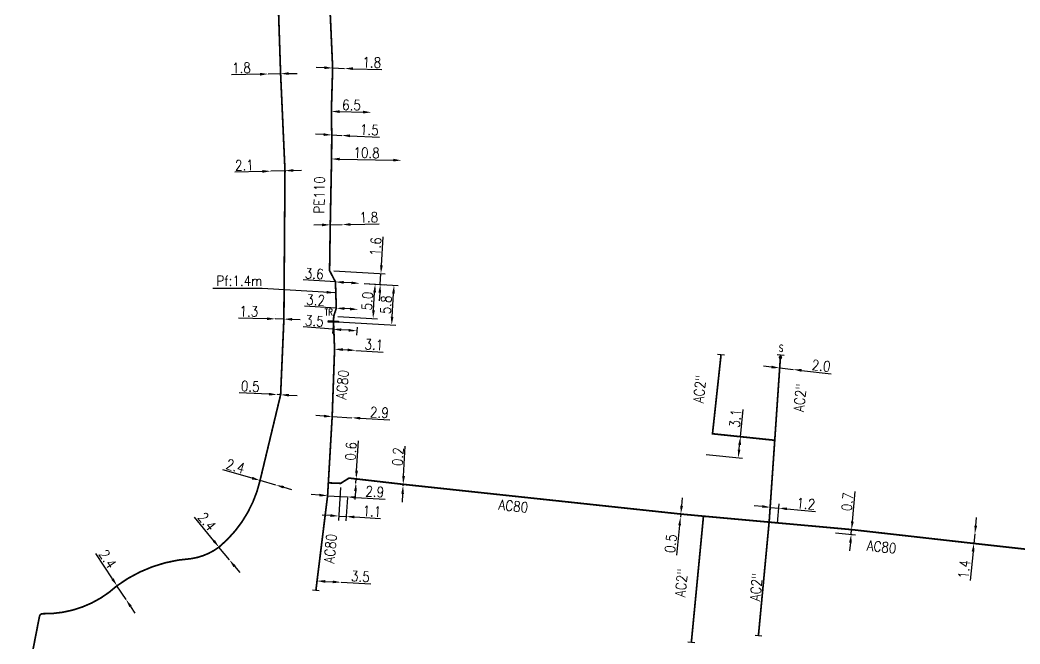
# Model space of a CAD drawing. Header units: millimetres. Extents: x 113011 to 114001, y 124000 to 125001.
# Drawn here: x 113346.8 to 113492.8, y 124069.1 to 124160.2 of the extents above; entities that cross this region are included whole.
import ezdxf
from ezdxf.enums import TextEntityAlignment as Align

# ---------------------------------------------------------------- set-up
doc = ezdxf.new("R2010")
doc.units = ezdxf.units.MM
doc.header["$PDMODE"] = 34
doc.linetypes.add('L_25_AP', pattern=[2000, 1000, 1000])
doc.linetypes.add('L_25_PE', pattern=[2000, 1000, 1000])
doc.layers.get('0').update_dxf_attribs({"linetype": 'CONTINUOUS'})
doc.layers.get('Defpoints').update_dxf_attribs({"linetype": 'CONTINUOUS'})
for name, color, linetype in [('L_150', 1, 'CONTINUOUS'), ('L_300', 7, 'CONTINUOUS'), ('L_340', 7, 'CONTINUOUS')]:
    doc.layers.add(name, color=color, linetype=linetype)
doc.styles.add('G_ROMANS', font='ROMANS.SHX', dxfattribs={"width": 0.75})
doc.styles.get("Standard").update_dxf_attribs({"font": 'romans.shx', "width": 0.85})
doc.dimstyles.get("Standard").update_dxf_attribs({"dimtxt": 1.5, "dimasz": 1.2, "dimexe": 0.625, "dimexo": 0.625, "dimgap": 0.25, "dimtad": 1, "dimdec": 1, "dimzin": 0, "dimdsep": 46, "dimtxsty": 'Standard', "dimcen": -0.5, "dimadec": 0, "dimazin": 0, "dimtfac": 1, "dimtdec": 1, "dimtmove": 0, "dimatfit": 3, "dimfxl": 0, "dimtolj": 1, "dimtzin": 0, "dimarcsym": 0})

# ---------------------------------------------------------------- blocks, each defined once
blk = doc.blocks.new('L_340_07')
at = {"color": 0, "linetype": 'Continuous', "const_width": 0.25, "flags": 128}
blk.add_lwpolyline([(0, 0), (0.35, 0)], dxfattribs=at)
at = {"color": 0, "linetype": 'Continuous', "flags": 128}
blk.add_lwpolyline([(0.35, -0.5), (0.35, 0.5)], dxfattribs=at)
at = {"color": 0, "linetype": 'Continuous', "width": 0.75, "flags": 3}
for tag, p in [('DEF_LEG', (0.72, -3.47)), ('DEF_COUP', (0.72, -5.97)), ('DEF_TYPE', (0.72, -8.47))]:
    blk.add_attdef(tag, text='', height=1.2, dxfattribs=at).set_placement(p, align=Align.MIDDLE)
blk = doc.blocks.new('*D3')
at = {"layer": 'Defpoints', "color": 0, "linetype": 'Continuous', "transparency": 16777216}
for p in [(113392.75, 124112.14), (113395.85, 124111.96), (113395.85, 124111.96)]:
    blk.add_point(p, dxfattribs=at)
at = {"layer": 'L_150', "color": 0, "linetype": 'Continuous', "lineweight": -2, "transparency": 16777216}
for p, q in [((113393.95, 124112.07), (113394.65, 124112.03)), ((113395.85, 124111.96), (113399.85, 124111.72))]:
    blk.add_line(p, q, dxfattribs=at)
at = {"layer": 'L_150', "color": 0, "linetype": 'Continuous', "transparency": 16777216}
for points in [[(113393.96, 124112.27), (113393.94, 124111.87), (113392.75, 124112.14)], [(113394.66, 124112.23), (113394.64, 124111.83), (113395.85, 124111.96)]]:
    blk.add_solid(points, dxfattribs=at)
at = {"layer": 'L_150', "color": 0, "linetype": 'Continuous', "transparency": 16777216, "insert": (113398.5, 124112.8), "char_height": 1.5, "attachment_point": 5, "rotation": 356.6758}
blk.add_mtext('\\A1;3.1', dxfattribs=at)
blk = doc.blocks.new('*D4')
at = {"layer": 'Defpoints', "color": 0, "linetype": 'Continuous', "transparency": 16777216}
for p in [(113392.4, 124102.3), (113395.29, 124102.13), (113395.29, 124102.13)]:
    blk.add_point(p, dxfattribs=at)
at = {"layer": 'L_150', "color": 0, "linetype": 'Continuous', "lineweight": -2, "transparency": 16777216}
for p, q in [((113391.2, 124102.37), (113390, 124102.44)), ((113392.4, 124102.3), (113395.29, 124102.13)), ((113396.49, 124102.06), (113400.8, 124101.82))]:
    blk.add_line(p, q, dxfattribs=at)
at = {"layer": 'L_150', "color": 0, "linetype": 'Continuous', "transparency": 16777216}
for points in [[(113391.21, 124102.57), (113391.19, 124102.17), (113392.4, 124102.3)], [(113396.5, 124102.26), (113396.48, 124101.86), (113395.29, 124102.13)]]:
    blk.add_solid(points, dxfattribs=at)
at = {"layer": 'L_150', "color": 0, "linetype": 'Continuous', "transparency": 16777216, "insert": (113399.3, 124102.9), "char_height": 1.5, "attachment_point": 5, "rotation": 356.6936}
blk.add_mtext('\\A1;2.9', dxfattribs=at)
blk = doc.blocks.new('*D5')
at = {"layer": 'Defpoints', "color": 0, "linetype": 'Continuous', "transparency": 16777216}
for p in [(113390.19, 124078.3), (113393.69, 124078.11), (113393.69, 124078.11)]:
    blk.add_point(p, dxfattribs=at)
at = {"layer": 'L_150', "color": 0, "linetype": 'Continuous', "lineweight": -2, "transparency": 16777216}
for p, q in [((113391.39, 124078.23), (113392.49, 124078.17)), ((113393.69, 124078.11), (113398.05, 124077.87))]:
    blk.add_line(p, q, dxfattribs=at)
at = {"layer": 'L_150', "color": 0, "linetype": 'Continuous', "transparency": 16777216}
for points in [[(113391.4, 124078.43), (113391.38, 124078.03), (113390.19, 124078.3)], [(113392.5, 124078.37), (113392.48, 124077.97), (113393.69, 124078.11)]]:
    blk.add_solid(points, dxfattribs=at)
at = {"layer": 'L_150', "color": 0, "linetype": 'Continuous', "transparency": 16777216, "insert": (113396.52, 124078.96), "char_height": 1.5, "attachment_point": 5, "rotation": 356.9306}
blk.add_mtext('\\A1;3.5', dxfattribs=at)
blk = doc.blocks.new('*D6')
at = {"layer": 'Defpoints', "color": 0, "linetype": 'Continuous', "transparency": 16777216}
for p in [(113391.73, 124090.75), (113394.62, 124090.58), (113394.62, 124090.58)]:
    blk.add_point(p, dxfattribs=at)
at = {"layer": 'L_150', "color": 0, "linetype": 'Continuous', "lineweight": -2, "transparency": 16777216}
for p, q in [((113390.53, 124090.83), (113389.33, 124090.9)), ((113391.73, 124090.75), (113394.62, 124090.58)), ((113395.82, 124090.5), (113400.12, 124090.24))]:
    blk.add_line(p, q, dxfattribs=at)
at = {"layer": 'L_150', "color": 0, "linetype": 'Continuous', "transparency": 16777216}
for points in [[(113390.54, 124091.03), (113390.52, 124090.63), (113391.73, 124090.75)], [(113395.83, 124090.7), (113395.81, 124090.3), (113394.62, 124090.58)]]:
    blk.add_solid(points, dxfattribs=at)
at = {"layer": 'L_150', "color": 0, "linetype": 'Continuous', "transparency": 16777216, "insert": (113398.63, 124091.33), "char_height": 1.5, "attachment_point": 5, "rotation": 356.4855}
blk.add_mtext('\\A1;2.9', dxfattribs=at)
blk = doc.blocks.new('*D7')
at = {"layer": 'Defpoints', "color": 0, "linetype": 'Continuous', "transparency": 16777216}
for p in [(113402.75, 124092.21), (113402.75, 124092.21), (113402.76, 124092.41)]:
    blk.add_point(p, dxfattribs=at)
at = {"layer": 'L_150', "color": 0, "linetype": 'Continuous', "lineweight": -2, "transparency": 16777216}
for p, q in [((113402.83, 124093.61), (113403.08, 124097.98)), ((113402.75, 124092.21), (113402.76, 124092.41)), ((113402.68, 124091.01), (113402.61, 124089.82))]:
    blk.add_line(p, q, dxfattribs=at)
at = {"layer": 'L_150', "color": 0, "linetype": 'Continuous', "transparency": 16777216}
for points in [[(113402.63, 124093.62), (113403.03, 124093.6), (113402.76, 124092.41)], [(113402.48, 124091.03), (113402.88, 124091), (113402.75, 124092.21)]]:
    blk.add_solid(points, dxfattribs=at)
at = {"layer": 'L_150', "color": 0, "linetype": 'Continuous', "transparency": 16777216, "insert": (113401.99, 124096.45), "char_height": 1.5, "attachment_point": 5, "rotation": 86.7439}
blk.add_mtext('\\A1;0.2', dxfattribs=at)
blk = doc.blocks.new('*D8')
at = {"layer": 'Defpoints', "color": 0, "linetype": 'Continuous', "transparency": 16777216}
for p in [(113395.9, 124093.2), (113395.87, 124092.6), (113395.87, 124092.6)]:
    blk.add_point(p, dxfattribs=at)
at = {"layer": 'L_150', "color": 0, "linetype": 'Continuous', "lineweight": -2, "transparency": 16777216}
for p, q in [((113395.97, 124094.4), (113396.22, 124098.77)), ((113395.87, 124092.6), (113395.9, 124093.2)), ((113395.8, 124091.41), (113395.73, 124090.21))]:
    blk.add_line(p, q, dxfattribs=at)
at = {"layer": 'L_150', "color": 0, "linetype": 'Continuous', "transparency": 16777216}
for points in [[(113395.77, 124094.41), (113396.17, 124094.39), (113395.9, 124093.2)], [(113395.6, 124091.42), (113396, 124091.4), (113395.87, 124092.6)]]:
    blk.add_solid(points, dxfattribs=at)
at = {"layer": 'L_150', "color": 0, "linetype": 'Continuous', "transparency": 16777216, "insert": (113395.13, 124097.24), "char_height": 1.5, "attachment_point": 5, "rotation": 86.7444}
blk.add_mtext('\\A1;0.6', dxfattribs=at)
blk = doc.blocks.new('*D9')
at = {"layer": 'Defpoints', "color": 0, "linetype": 'Continuous', "transparency": 16777216}
for p in [(113443.25, 124087.62), (113443.25, 124087.62), (113443.3, 124088.07)]:
    blk.add_point(p, dxfattribs=at)
at = {"layer": 'L_150', "color": 0, "linetype": 'Continuous', "lineweight": -2, "transparency": 16777216}
for p, q in [((113443.43, 124089.26), (113443.55, 124090.45)), ((113443.3, 124088.07), (113443.25, 124087.62)), ((113443.12, 124086.43), (113442.66, 124082.08))]:
    blk.add_line(p, q, dxfattribs=at)
at = {"layer": 'L_150', "color": 0, "linetype": 'Continuous', "transparency": 16777216}
for points in [[(113443.23, 124089.28), (113443.62, 124089.24), (113443.3, 124088.07)], [(113442.93, 124086.45), (113443.32, 124086.4), (113443.25, 124087.62)]]:
    blk.add_solid(points, dxfattribs=at)
at = {"layer": 'L_150', "color": 0, "linetype": 'Continuous', "transparency": 16777216, "insert": (113441.83, 124083.76), "char_height": 1.5, "attachment_point": 5, "rotation": 83.9155}
blk.add_mtext('\\A1;0.5', dxfattribs=at)
blk = doc.blocks.new('*D10')
at = {"layer": 'Defpoints', "color": 0, "linetype": 'Continuous', "transparency": 16777216}
for p in [(113486.24, 124085.18), (113486.24, 124085.18), (113486.1, 124083.78)]:
    blk.add_point(p, dxfattribs=at)
at = {"layer": 'L_150', "color": 0, "linetype": 'Continuous', "lineweight": -2, "transparency": 16777216}
for p, q in [((113486.37, 124086.37), (113486.49, 124087.56)), ((113486.24, 124085.18), (113486.1, 124083.78)), ((113485.97, 124082.59), (113485.53, 124078.36))]:
    blk.add_line(p, q, dxfattribs=at)
at = {"layer": 'L_150', "color": 0, "linetype": 'Continuous', "transparency": 16777216}
for points in [[(113486.17, 124086.39), (113486.57, 124086.35), (113486.24, 124085.18)], [(113485.77, 124082.61), (113486.17, 124082.57), (113486.1, 124083.78)]]:
    blk.add_solid(points, dxfattribs=at)
at = {"layer": 'L_150', "color": 0, "linetype": 'Continuous', "transparency": 16777216, "insert": (113484.69, 124079.98), "char_height": 1.5, "attachment_point": 5, "rotation": 84.0265}
blk.add_mtext('\\A1;1.4', dxfattribs=at)
blk = doc.blocks.new('*D11')
at = {"layer": 'Defpoints', "color": 0, "linetype": 'Continuous', "transparency": 16777216}
for p in [(113457.6, 124088.94), (113456.2, 124086.89), (113457.34, 124086.12)]:
    blk.add_point(p, dxfattribs=at)
at = {"layer": 'L_150', "color": 0, "linetype": 'Continuous', "lineweight": -2, "transparency": 16777216}
for p, q in [((113455.21, 124089.17), (113454.02, 124089.28)), ((113456.26, 124087.51), (113456.46, 124089.68)), ((113456.41, 124089.05), (113457.6, 124088.94)), ((113457.4, 124086.75), (113457.66, 124089.56)), ((113458.8, 124088.83), (113462.97, 124088.43))]:
    blk.add_line(p, q, dxfattribs=at)
at = {"layer": 'L_150', "color": 0, "linetype": 'Continuous', "transparency": 16777216}
for points in [[(113455.23, 124089.37), (113455.19, 124088.97), (113456.41, 124089.05)], [(113458.82, 124089.03), (113458.78, 124088.63), (113457.6, 124088.94)]]:
    blk.add_solid(points, dxfattribs=at)
at = {"layer": 'L_150', "color": 0, "linetype": 'Continuous', "transparency": 16777216, "insert": (113461.58, 124089.57), "char_height": 1.5, "attachment_point": 5, "rotation": 354.6047}
blk.add_mtext('\\A1;1.2', dxfattribs=at)
blk = doc.blocks.new('*D26')
at = {"layer": 'Defpoints', "color": 0, "linetype": 'Continuous', "transparency": 16777216}
for p in [(113457.74, 124109.4), (113459.73, 124109.18), (113459.73, 124109.18)]:
    blk.add_point(p, dxfattribs=at)
at = {"layer": 'L_150', "color": 0, "linetype": 'Continuous', "lineweight": -2, "transparency": 16777216}
for p, q in [((113456.55, 124109.53), (113455.36, 124109.67)), ((113457.74, 124109.4), (113459.73, 124109.18)), ((113460.92, 124109.04), (113465.27, 124108.56))]:
    blk.add_line(p, q, dxfattribs=at)
at = {"layer": 'L_150', "color": 0, "linetype": 'Continuous', "transparency": 16777216}
for points in [[(113456.57, 124109.73), (113456.53, 124109.33), (113457.74, 124109.4)], [(113460.94, 124109.24), (113460.9, 124108.84), (113459.73, 124109.18)]]:
    blk.add_solid(points, dxfattribs=at)
at = {"layer": 'L_150', "color": 0, "linetype": 'Continuous', "transparency": 16777216, "insert": (113463.8, 124109.73), "char_height": 1.5, "attachment_point": 5, "rotation": 353.6127}
blk.add_mtext('\\A1;2.0', dxfattribs=at)
blk = doc.blocks.new('*D27')
at = {"layer": 'Defpoints', "color": 0, "linetype": 'Continuous', "transparency": 16777216}
for p in [(113457.02, 124098.84), (113446.39, 124096.83), (113451.69, 124096.28)]:
    blk.add_point(p, dxfattribs=at)
at = {"layer": 'L_150', "color": 0, "linetype": 'Continuous', "lineweight": -2, "transparency": 16777216}
for p, q in [((113452.01, 124099.36), (113452.42, 124103.35)), ((113456.4, 124098.91), (113451.39, 124099.43)), ((113451.81, 124097.47), (113451.89, 124098.17)), ((113447.01, 124096.77), (113452.31, 124096.22))]:
    blk.add_line(p, q, dxfattribs=at)
at = {"layer": 'L_150', "color": 0, "linetype": 'Continuous', "transparency": 16777216}
for points in [[(113451.69, 124098.19), (113452.09, 124098.15), (113452.01, 124099.36)], [(113451.62, 124097.49), (113452.01, 124097.45), (113451.69, 124096.28)]]:
    blk.add_solid(points, dxfattribs=at)
at = {"layer": 'L_150', "color": 0, "linetype": 'Continuous', "transparency": 16777216, "insert": (113451.28, 124102.06), "char_height": 1.5, "attachment_point": 5, "rotation": 84.0842}
blk.add_mtext('\\A1;3.1', dxfattribs=at)
blk = doc.blocks.new('*D28')
at = {"layer": 'Defpoints', "color": 0, "linetype": 'Continuous', "transparency": 16777216}
for p in [(113393.64, 124092.55), (113394.66, 124091.13), (113394.45, 124087.71)]:
    blk.add_point(p, dxfattribs=at)
at = {"layer": 'L_150', "color": 0, "linetype": 'Continuous', "lineweight": -2, "transparency": 16777216}
for p, q in [((113393.6, 124091.93), (113393.31, 124087.15)), ((113394.62, 124090.51), (113394.41, 124087.09)), ((113392.15, 124087.85), (113390.95, 124087.92)), ((113393.34, 124087.78), (113394.45, 124087.71)), ((113395.64, 124087.64), (113399.46, 124087.4))]:
    blk.add_line(p, q, dxfattribs=at)
at = {"layer": 'L_150', "color": 0, "linetype": 'Continuous', "transparency": 16777216}
for points in [[(113392.16, 124088.05), (113392.13, 124087.65), (113393.34, 124087.78)], [(113395.66, 124087.84), (113395.63, 124087.44), (113394.45, 124087.71)]]:
    blk.add_solid(points, dxfattribs=at)
at = {"layer": 'L_150', "color": 0, "linetype": 'Continuous', "transparency": 16777216, "insert": (113398.21, 124088.48), "char_height": 1.5, "attachment_point": 5, "rotation": 356.4855}
blk.add_mtext('\\A1;1.1', dxfattribs=at)
blk = doc.blocks.new('*D29')
at = {"layer": 'Defpoints', "color": 0, "linetype": 'Continuous', "transparency": 16777216}
for p in [(113468.24, 124085.8), (113465.28, 124085.37), (113468.18, 124085.1)]:
    blk.add_point(p, dxfattribs=at)
at = {"layer": 'L_150', "color": 0, "linetype": 'Continuous', "lineweight": -2, "transparency": 16777216}
for p, q in [((113468.36, 124086.99), (113468.77, 124091.34)), ((113468.18, 124085.1), (113468.24, 124085.8)), ((113465.9, 124085.32), (113468.8, 124085.04)), ((113468.06, 124083.91), (113467.95, 124082.71))]:
    blk.add_line(p, q, dxfattribs=at)
at = {"layer": 'L_150', "color": 0, "linetype": 'Continuous', "transparency": 16777216}
for points in [[(113468.16, 124087.01), (113468.56, 124086.97), (113468.24, 124085.8)], [(113467.87, 124083.92), (113468.26, 124083.89), (113468.18, 124085.1)]]:
    blk.add_solid(points, dxfattribs=at)
at = {"layer": 'L_150', "color": 0, "linetype": 'Continuous', "transparency": 16777216, "insert": (113467.62, 124089.86), "char_height": 1.5, "attachment_point": 5, "rotation": 84.6047}
blk.add_mtext('\\A1;0.7', dxfattribs=at)
blk = doc.blocks.new('L_300_11')
at = {"color": 0, "linetype": 'Continuous', "const_width": 0.248, "flags": 128}
blk.add_lwpolyline([(-0.13, 0, 1), (0.13, 0, 1)], format="xyb", close=True, dxfattribs=at)
at = {"color": 0, "linetype": 'Continuous', "style": 'G_ROMANS', "width": 0.75}
blk.add_text('S', height=1, dxfattribs=at).set_placement((0, 1.35), align=Align.MIDDLE)
at = {"color": 0, "linetype": 'Continuous', "width": 0.75, "flags": 3}
for tag, p in [('DEF_LEG', (0, -5)), ('DEF_COUP', (0, -7.5)), ('DEF_TYPE', (0, -10))]:
    blk.add_attdef(tag, text='', height=1.2, dxfattribs=at).set_placement(p, align=Align.MIDDLE)
blk = doc.blocks.new('*D384')
at = {"layer": 'Defpoints', "color": 0, "linetype": 'Continuous', "transparency": 16777216}
for p in [(113392.28, 124146.85), (113398.11, 124146.72), (113398.11, 124146.72)]:
    blk.add_point(p, dxfattribs=at)
at = {"layer": 'L_150', "color": 0, "linetype": 'Continuous', "lineweight": -2, "transparency": 16777216}
blk.add_line((113393.48, 124146.82), (113396.91, 124146.75), dxfattribs=at)
at = {"layer": 'L_150', "color": 0, "linetype": 'Continuous', "transparency": 16777216}
for points in [[(113393.49, 124147.02), (113393.48, 124146.62), (113392.28, 124146.85)], [(113396.91, 124146.95), (113396.9, 124146.55), (113398.11, 124146.72)]]:
    blk.add_solid(points, dxfattribs=at)
at = {"layer": 'L_150', "color": 0, "linetype": 'Continuous', "transparency": 16777216, "insert": (113395.22, 124147.78), "char_height": 1.5, "attachment_point": 5, "rotation": 358.7743}
blk.add_mtext('\\A1;6.5', dxfattribs=at)
blk = doc.blocks.new('*D385')
at = {"layer": 'Defpoints', "color": 0, "linetype": 'Continuous', "transparency": 16777216}
for p in [(113392.34, 124143.41), (113393.79, 124143.35), (113393.79, 124143.35)]:
    blk.add_point(p, dxfattribs=at)
at = {"layer": 'L_150', "color": 0, "linetype": 'Continuous', "lineweight": -2, "transparency": 16777216}
for p, q in [((113391.14, 124143.47), (113389.95, 124143.52)), ((113392.34, 124143.41), (113393.79, 124143.35)), ((113394.99, 124143.29), (113399.29, 124143.1))]:
    blk.add_line(p, q, dxfattribs=at)
at = {"layer": 'L_150', "color": 0, "linetype": 'Continuous', "transparency": 16777216}
for points in [[(113391.15, 124143.67), (113391.14, 124143.27), (113392.34, 124143.41)], [(113395, 124143.49), (113394.98, 124143.09), (113393.79, 124143.35)]]:
    blk.add_solid(points, dxfattribs=at)
at = {"layer": 'L_150', "color": 0, "linetype": 'Continuous', "transparency": 16777216, "insert": (113397.84, 124144.16), "char_height": 1.5, "attachment_point": 5, "rotation": 357.4093}
blk.add_mtext('\\A1;1.5', dxfattribs=at)
blk = doc.blocks.new('*D386')
at = {"layer": 'Defpoints', "color": 0, "linetype": 'Continuous', "transparency": 16777216}
for p in [(113392.31, 124139.91), (113402.51, 124139.71), (113402.51, 124139.71)]:
    blk.add_point(p, dxfattribs=at)
at = {"layer": 'L_150', "color": 0, "linetype": 'Continuous', "lineweight": -2, "transparency": 16777216}
blk.add_line((113393.51, 124139.89), (113401.31, 124139.74), dxfattribs=at)
at = {"layer": 'L_150', "color": 0, "linetype": 'Continuous', "transparency": 16777216}
for points in [[(113393.51, 124140.09), (113393.51, 124139.69), (113392.31, 124139.91)], [(113401.31, 124139.94), (113401.31, 124139.54), (113402.51, 124139.71)]]:
    blk.add_solid(points, dxfattribs=at)
at = {"layer": 'L_150', "color": 0, "linetype": 'Continuous', "transparency": 16777216, "insert": (113397.43, 124140.81), "char_height": 1.5, "attachment_point": 5, "rotation": 358.8655}
blk.add_mtext('\\A1;10.8', dxfattribs=at)
blk = doc.blocks.new('L_340_19')
at = {"linetype": 'Continuous'}
blk.add_hatch(color=0, dxfattribs=at).paths.add_polyline_path([(0.12, 0.75), (-0.12, 0.75), (-0.12, -0.75), (0.12, -0.75)])
at = {"color": 0, "linetype": 'Continuous'}
blk.add_lwpolyline([(-0.12, 0.75), (0.12, 0.75), (0.12, -0.75), (-0.12, -0.75)], close=True, dxfattribs=at)
at = {"color": 0, "linetype": 'Continuous', "width": 0.75}
for tag, height, flags, p in [('TR', 1, 8, (0, 1.98)), ('DEF_LEG', 1.2, 3, (0, -5)), ('DEF_COUP', 1.2, 3, (0, -7.5)), ('DEF_TYPE', 1.2, 3, (0, -10))]:
    blk.add_attdef(tag, text='', height=height, dxfattribs=dict(at, flags=flags)).set_placement(p, align=Align.MIDDLE)
blk = doc.blocks.new('*D390')
at = {"layer": 'Defpoints', "color": 0, "linetype": 'Continuous', "transparency": 16777216}
for p in [(113392.59, 124116.17), (113396, 124114.81), (113396.08, 124115.96)]:
    blk.add_point(p, dxfattribs=at)
at = {"layer": 'L_340', "color": 0, "linetype": 'Continuous', "lineweight": -2, "transparency": 16777216}
for p, q in [((113392.51, 124115.06), (113388.15, 124115.38)), ((113392.54, 124115.55), (113392.46, 124114.44)), ((113394.8, 124114.9), (113393.7, 124114.98)), ((113396.04, 124115.34), (113395.95, 124114.19))]:
    blk.add_line(p, q, dxfattribs=at)
at = {"layer": 'L_340', "color": 0, "linetype": 'Continuous', "transparency": 16777216}
for points in [[(113393.72, 124115.17), (113393.69, 124114.78), (113392.51, 124115.06)], [(113394.81, 124115.1), (113394.79, 124114.7), (113396, 124114.81)]]:
    blk.add_solid(points, dxfattribs=at)
at = {"layer": 'L_340', "color": 0, "linetype": 'Continuous', "transparency": 16777216, "insert": (113389.8, 124116.26), "char_height": 1.5, "attachment_point": 5, "rotation": 355.8532}
blk.add_mtext('\\A1;3.5', dxfattribs=at)
blk = doc.blocks.new('*D391')
at = {"layer": 'Defpoints', "color": 0, "linetype": 'Continuous', "transparency": 16777216}
for p in [(113396.42, 124121.75), (113401.43, 124121.46), (113392.59, 124116.17)]:
    blk.add_point(p, dxfattribs=at)
at = {"layer": 'L_340', "color": 0, "linetype": 'Continuous', "lineweight": -2, "transparency": 16777216}
for p, q in [((113397.05, 124121.72), (113402.05, 124121.42)), ((113401.15, 124116.86), (113401.35, 124120.26)), ((113393.21, 124116.13), (113401.71, 124115.63))]:
    blk.add_line(p, q, dxfattribs=at)
at = {"layer": 'L_340', "color": 0, "linetype": 'Continuous', "transparency": 16777216}
for points in [[(113401.15, 124120.27), (113401.55, 124120.25), (113401.43, 124121.46)], [(113400.95, 124116.88), (113401.35, 124116.85), (113401.08, 124115.67)]]:
    blk.add_solid(points, dxfattribs=at)
at = {"layer": 'L_340', "color": 0, "linetype": 'Continuous', "transparency": 16777216, "insert": (113400.26, 124118.62), "char_height": 1.5, "attachment_point": 5, "rotation": 86.6174}
blk.add_mtext('\\A1;5.8', dxfattribs=at)
blk = doc.blocks.new('*D392')
at = {"layer": 'Defpoints', "color": 0, "linetype": 'Continuous', "transparency": 16777216}
for p in [(113393, 124118.13), (113396.2, 124117.94), (113396.2, 124117.94)]:
    blk.add_point(p, dxfattribs=at)
at = {"layer": 'L_150', "color": 0, "linetype": 'Continuous', "lineweight": -2, "transparency": 16777216}
for p, q in [((113393, 124118.13), (113388.34, 124118.41)), ((113395, 124118.01), (113394.2, 124118.06)), ((113392.97, 124117.51), (113392.97, 124117.51)), ((113396.16, 124117.32), (113396.16, 124117.32))]:
    blk.add_line(p, q, dxfattribs=at)
at = {"layer": 'L_150', "color": 0, "linetype": 'Continuous', "transparency": 16777216}
for points in [[(113394.21, 124118.26), (113394.19, 124117.86), (113393, 124118.13)], [(113395.01, 124118.21), (113394.99, 124117.81), (113396.2, 124117.94)]]:
    blk.add_solid(points, dxfattribs=at)
at = {"layer": 'L_150', "color": 0, "linetype": 'Continuous', "transparency": 16777216, "insert": (113389.99, 124119.31), "char_height": 1.5, "attachment_point": 5, "rotation": 356.6152}
blk.add_mtext('\\A1;3.2', dxfattribs=at)
blk = doc.blocks.new('*D393')
at = {"layer": 'Defpoints', "color": 0, "linetype": 'Continuous', "transparency": 16777216}
for p in [(113396.42, 124121.75), (113398.67, 124121.62), (113392.63, 124116.97)]:
    blk.add_point(p, dxfattribs=at)
at = {"layer": 'L_150', "color": 0, "linetype": 'Continuous', "lineweight": -2, "transparency": 16777216}
for p, q in [((113397.05, 124121.72), (113399.29, 124121.58)), ((113398.44, 124117.83), (113398.6, 124120.42)), ((113393.25, 124116.93), (113399, 124116.59))]:
    blk.add_line(p, q, dxfattribs=at)
at = {"layer": 'L_150', "color": 0, "linetype": 'Continuous', "transparency": 16777216}
for points in [[(113398.4, 124120.43), (113398.8, 124120.41), (113398.67, 124121.62)], [(113398.24, 124117.84), (113398.64, 124117.81), (113398.37, 124116.63)]]:
    blk.add_solid(points, dxfattribs=at)
at = {"layer": 'L_150', "color": 0, "linetype": 'Continuous', "transparency": 16777216, "insert": (113397.52, 124119.18), "char_height": 1.5, "attachment_point": 5, "rotation": 86.6174}
blk.add_mtext('\\A1;5.0', dxfattribs=at)
blk = doc.blocks.new('*D394')
at = {"layer": 'Defpoints', "color": 0, "linetype": 'Continuous', "transparency": 16777216}
for p in [(113392.88, 124121.96), (113396.42, 124121.75), (113396.42, 124121.75)]:
    blk.add_point(p, dxfattribs=at)
at = {"layer": 'L_150', "color": 0, "linetype": 'Continuous', "lineweight": -2, "transparency": 16777216}
for p, q in [((113392.88, 124121.96), (113388.14, 124122.24)), ((113395.23, 124121.82), (113394.08, 124121.89))]:
    blk.add_line(p, q, dxfattribs=at)
at = {"layer": 'L_150', "color": 0, "linetype": 'Continuous', "transparency": 16777216}
for points in [[(113394.09, 124122.09), (113394.07, 124121.69), (113392.88, 124121.96)], [(113395.24, 124122.02), (113395.21, 124121.62), (113396.42, 124121.75)]]:
    blk.add_solid(points, dxfattribs=at)
at = {"layer": 'L_150', "color": 0, "linetype": 'Continuous', "transparency": 16777216, "insert": (113389.79, 124123.15), "char_height": 1.5, "attachment_point": 5, "rotation": 356.6174}
blk.add_mtext('\\A1;3.6', dxfattribs=at)
blk = doc.blocks.new('*D395')
at = {"layer": 'Defpoints', "color": 0, "linetype": 'Continuous', "transparency": 16777216}
for p in [(113392.02, 124123.61), (113396.42, 124121.75), (113399.42, 124121.58)]:
    blk.add_point(p, dxfattribs=at)
at = {"layer": 'L_150', "color": 0, "linetype": 'Continuous', "lineweight": -2, "transparency": 16777216}
for p, q in [((113399.59, 124124.37), (113399.83, 124128.55)), ((113392.65, 124123.58), (113400.14, 124123.14)), ((113399.42, 124121.58), (113399.52, 124123.17)), ((113397.05, 124121.72), (113400.05, 124121.54)), ((113399.35, 124120.38), (113399.28, 124119.18))]:
    blk.add_line(p, q, dxfattribs=at)
at = {"layer": 'L_150', "color": 0, "linetype": 'Continuous', "transparency": 16777216}
for points in [[(113399.39, 124124.38), (113399.79, 124124.36), (113399.52, 124123.17)], [(113399.15, 124120.39), (113399.55, 124120.37), (113399.42, 124121.58)]]:
    blk.add_solid(points, dxfattribs=at)
at = {"layer": 'L_150', "color": 0, "linetype": 'Continuous', "transparency": 16777216, "insert": (113398.75, 124127.12), "char_height": 1.5, "attachment_point": 5, "rotation": 86.6174}
blk.add_mtext('\\A1;1.6', dxfattribs=at)
blk = doc.blocks.new('*D396')
at = {"layer": 'Defpoints', "color": 0, "linetype": 'Continuous', "transparency": 16777216}
for p in [(113392.12, 124130.3), (113393.87, 124130.33), (113393.87, 124130.33)]:
    blk.add_point(p, dxfattribs=at)
at = {"layer": 'L_150', "color": 0, "linetype": 'Continuous', "lineweight": -2, "transparency": 16777216}
for p, q in [((113390.92, 124130.28), (113389.72, 124130.26)), ((113392.12, 124130.3), (113393.87, 124130.33)), ((113395.07, 124130.35), (113399.26, 124130.42))]:
    blk.add_line(p, q, dxfattribs=at)
at = {"layer": 'L_150', "color": 0, "linetype": 'Continuous', "transparency": 16777216}
for points in [[(113390.92, 124130.48), (113390.93, 124130.08), (113392.12, 124130.3)], [(113395.07, 124130.55), (113395.08, 124130.15), (113393.87, 124130.33)]]:
    blk.add_solid(points, dxfattribs=at)
at = {"layer": 'L_150', "color": 0, "linetype": 'Continuous', "transparency": 16777216, "insert": (113397.75, 124131.4), "char_height": 1.5, "attachment_point": 5, "rotation": 1.0051}
blk.add_mtext('\\A1;1.8', dxfattribs=at)
blk = doc.blocks.new('*D397')
at = {"layer": 'Defpoints', "color": 0, "linetype": 'Continuous', "transparency": 16777216}
for p in [(113392.47, 124153.19), (113394.21, 124153.13), (113394.21, 124153.13)]:
    blk.add_point(p, dxfattribs=at)
at = {"layer": 'L_150', "color": 0, "linetype": 'Continuous', "lineweight": -2, "transparency": 16777216}
for p, q in [((113391.27, 124153.23), (113390.07, 124153.28)), ((113392.47, 124153.19), (113394.21, 124153.13)), ((113395.41, 124153.09), (113399.65, 124152.95))]:
    blk.add_line(p, q, dxfattribs=at)
at = {"layer": 'L_150', "color": 0, "linetype": 'Continuous', "transparency": 16777216}
for points in [[(113391.27, 124153.43), (113391.26, 124153.03), (113392.47, 124153.19)], [(113395.42, 124153.29), (113395.41, 124152.89), (113394.21, 124153.13)]]:
    blk.add_solid(points, dxfattribs=at)
at = {"layer": 'L_150', "color": 0, "linetype": 'Continuous', "transparency": 16777216, "insert": (113398.19, 124154), "char_height": 1.5, "attachment_point": 5, "rotation": 358.0619}
blk.add_mtext('\\A1;1.8', dxfattribs=at)
blk = doc.blocks.new('*D410')
at = {"layer": 'Defpoints', "color": 0, "linetype": 'Continuous', "transparency": 16777216}
for p in [(113360.98, 124077.6), (113362.3, 124075.59), (113362.3, 124075.59)]:
    blk.add_point(p, dxfattribs=at)
at = {"layer": 'L_150', "color": 0, "linetype": 'Continuous', "lineweight": -2, "transparency": 16777216}
for p, q in [((113360.33, 124078.6), (113357.9, 124082.31)), ((113362.3, 124075.59), (113360.98, 124077.6)), ((113362.95, 124074.59), (113363.61, 124073.58))]:
    blk.add_line(p, q, dxfattribs=at)
at = {"layer": 'L_150', "color": 0, "linetype": 'Continuous', "transparency": 16777216}
for points in [[(113360.49, 124078.71), (113360.16, 124078.49), (113360.98, 124077.6)], [(113363.12, 124074.7), (113362.79, 124074.48), (113362.3, 124075.59)]]:
    blk.add_solid(points, dxfattribs=at)
at = {"layer": 'L_150', "color": 0, "linetype": 'Continuous', "transparency": 16777216, "insert": (113359.62, 124081.51), "char_height": 1.5, "attachment_point": 5, "rotation": 303.1838}
blk.add_mtext('\\A1;2.4', dxfattribs=at)
blk = doc.blocks.new('*D411')
at = {"layer": 'Defpoints', "color": 0, "linetype": 'Continuous', "transparency": 16777216}
for p in [(113375.87, 124083.24), (113377.39, 124081.38), (113377.39, 124081.38)]:
    blk.add_point(p, dxfattribs=at)
at = {"layer": 'L_150', "color": 0, "linetype": 'Continuous', "lineweight": -2, "transparency": 16777216}
for p, q in [((113375.12, 124084.17), (113372.32, 124087.61)), ((113375.39, 124082.84), (113375.39, 124082.84)), ((113377.39, 124081.38), (113375.87, 124083.24)), ((113378.14, 124080.45), (113378.9, 124079.52))]:
    blk.add_line(p, q, dxfattribs=at)
at = {"layer": 'L_150', "color": 0, "linetype": 'Continuous', "transparency": 16777216}
for points in [[(113375.27, 124084.3), (113374.96, 124084.04), (113375.87, 124083.24)], [(113378.3, 124080.57), (113377.99, 124080.32), (113377.39, 124081.38)]]:
    blk.add_solid(points, dxfattribs=at)
at = {"layer": 'L_150', "color": 0, "linetype": 'Continuous', "transparency": 16777216, "insert": (113374.11, 124086.98), "char_height": 1.5, "attachment_point": 5, "rotation": 309.1348}
blk.add_mtext('\\A1;2.4', dxfattribs=at)
blk = doc.blocks.new('*D412')
at = {"layer": 'Defpoints', "color": 0, "linetype": 'Continuous', "transparency": 16777216}
for p in [(113381.87, 124092.98), (113384.17, 124092.31), (113384.17, 124092.31)]:
    blk.add_point(p, dxfattribs=at)
at = {"layer": 'L_150', "color": 0, "linetype": 'Continuous', "lineweight": -2, "transparency": 16777216}
for p, q in [((113380.71, 124093.31), (113376.45, 124094.54)), ((113384.17, 124092.31), (113381.87, 124092.98)), ((113385.32, 124091.98), (113386.48, 124091.65))]:
    blk.add_line(p, q, dxfattribs=at)
at = {"layer": 'L_150', "color": 0, "linetype": 'Continuous', "transparency": 16777216}
for points in [[(113380.77, 124093.5), (113380.66, 124093.12), (113381.87, 124092.98)], [(113385.38, 124092.17), (113385.27, 124091.79), (113384.17, 124092.31)]]:
    blk.add_solid(points, dxfattribs=at)
at = {"layer": 'L_150', "color": 0, "linetype": 'Continuous', "transparency": 16777216, "insert": (113378.28, 124095.05), "char_height": 1.5, "attachment_point": 5, "rotation": 343.9134}
blk.add_mtext('\\A1;2.4', dxfattribs=at)
blk = doc.blocks.new('*D413')
at = {"layer": 'Defpoints', "color": 0, "linetype": 'Continuous', "transparency": 16777216}
for p in [(113384.37, 124105.51), (113384.37, 124105.51), (113384.87, 124105.48)]:
    blk.add_point(p, dxfattribs=at)
at = {"layer": 'L_150', "color": 0, "linetype": 'Continuous', "lineweight": -2, "transparency": 16777216}
for p, q in [((113383.17, 124105.57), (113378.81, 124105.79)), ((113384.87, 124105.48), (113384.37, 124105.51)), ((113386.07, 124105.42), (113387.27, 124105.36))]:
    blk.add_line(p, q, dxfattribs=at)
at = {"layer": 'L_150', "color": 0, "linetype": 'Continuous', "transparency": 16777216}
for points in [[(113383.18, 124105.77), (113383.16, 124105.37), (113384.37, 124105.51)], [(113386.08, 124105.62), (113386.06, 124105.22), (113384.87, 124105.48)]]:
    blk.add_solid(points, dxfattribs=at)
at = {"layer": 'L_150', "color": 0, "linetype": 'Continuous', "transparency": 16777216, "insert": (113380.44, 124106.71), "char_height": 1.5, "attachment_point": 5, "rotation": 357.1179}
blk.add_mtext('\\A1;0.5', dxfattribs=at)
blk = doc.blocks.new('*D414')
at = {"layer": 'Defpoints', "color": 0, "linetype": 'Continuous', "transparency": 16777216}
for p in [(113384.1, 124116.56), (113384.1, 124116.56), (113385.35, 124116.53)]:
    blk.add_point(p, dxfattribs=at)
at = {"layer": 'L_150', "color": 0, "linetype": 'Continuous', "lineweight": -2, "transparency": 16777216}
for p, q in [((113382.9, 124116.59), (113378.72, 124116.69)), ((113385.35, 124116.53), (113384.1, 124116.56)), ((113384.12, 124117.18), (113384.12, 124117.18)), ((113385.37, 124117.15), (113385.37, 124117.15)), ((113386.55, 124116.5), (113387.75, 124116.47))]:
    blk.add_line(p, q, dxfattribs=at)
at = {"layer": 'L_150', "color": 0, "linetype": 'Continuous', "transparency": 16777216}
for points in [[(113382.91, 124116.79), (113382.9, 124116.39), (113384.1, 124116.56)], [(113386.56, 124116.7), (113386.55, 124116.3), (113385.35, 124116.53)]]:
    blk.add_solid(points, dxfattribs=at)
at = {"layer": 'L_150', "color": 0, "linetype": 'Continuous', "transparency": 16777216, "insert": (113380.24, 124117.66), "char_height": 1.5, "attachment_point": 5, "rotation": 358.5774}
blk.add_mtext('\\A1;1.3', dxfattribs=at)
blk = doc.blocks.new('*D415')
at = {"layer": 'Defpoints', "color": 0, "linetype": 'Continuous', "transparency": 16777216}
for p in [(113383.42, 124138.13), (113383.42, 124138.13), (113385.51, 124138.2)]:
    blk.add_point(p, dxfattribs=at)
at = {"layer": 'L_150', "color": 0, "linetype": 'Continuous', "lineweight": -2, "transparency": 16777216}
for p, q in [((113385.51, 124138.2), (113383.42, 124138.13)), ((113386.71, 124138.23), (113387.91, 124138.27)), ((113382.22, 124138.09), (113378.21, 124137.97))]:
    blk.add_line(p, q, dxfattribs=at)
at = {"layer": 'L_150', "color": 0, "linetype": 'Continuous', "transparency": 16777216}
for points in [[(113382.21, 124138.29), (113382.22, 124137.89), (113383.42, 124138.13)], [(113386.71, 124138.43), (113386.72, 124138.03), (113385.51, 124138.2)]]:
    blk.add_solid(points, dxfattribs=at)
at = {"layer": 'L_150', "color": 0, "linetype": 'Continuous', "transparency": 16777216, "insert": (113379.58, 124139.01), "char_height": 1.5, "attachment_point": 5, "rotation": 1.7701}
blk.add_mtext('\\A1;2.1', dxfattribs=at)
blk = doc.blocks.new('*D416')
at = {"layer": 'Defpoints', "color": 0, "linetype": 'Continuous', "transparency": 16777216}
for p in [(113383.07, 124152.31), (113383.07, 124152.31), (113384.87, 124152.35)]:
    blk.add_point(p, dxfattribs=at)
at = {"layer": 'L_150', "color": 0, "linetype": 'Continuous', "lineweight": -2, "transparency": 16777216}
for p, q in [((113381.87, 124152.28), (113377.68, 124152.17)), ((113384.87, 124152.35), (113383.07, 124152.31)), ((113386.07, 124152.38), (113387.27, 124152.41))]:
    blk.add_line(p, q, dxfattribs=at)
at = {"layer": 'L_150', "color": 0, "linetype": 'Continuous', "transparency": 16777216}
for points in [[(113381.87, 124152.48), (113381.88, 124152.08), (113383.07, 124152.31)], [(113386.06, 124152.58), (113386.07, 124152.18), (113384.87, 124152.35)]]:
    blk.add_solid(points, dxfattribs=at)
at = {"layer": 'L_150', "color": 0, "linetype": 'Continuous', "transparency": 16777216, "insert": (113379.15, 124153.21), "char_height": 1.5, "attachment_point": 5, "rotation": 1.4636}
blk.add_mtext('\\A1;1.8', dxfattribs=at)

msp = doc.modelspace()

# ---------------------------------------------------------------- linework, layer by layer
at = {"layer": 'L_150', "linetype": 'L_25_PE', "flags": 128}
msp.add_lwpolyline([(113392.59, 124116.17, 0.25, 0.25, 0), (113392.63, 124116.97, 0.25, 0.25, 0), (113393, 124118.13, 0.25, 0.25, 0), (113392.88, 124121.96, 0.25, 0.25, 0), (113392.02, 124123.61, 0.25, 0.25, 0), (113392.12, 124130.3, 0.25, 0.25, 0), (113392.31, 124139.91, 0.25, 0.25, 0), (113392.34, 124143.41, 0.25, 0.25, 0), (113392.28, 124146.85, 0.25, 0.25, 0), (113392.47, 124153.19, 0.25, 0.25, 0), (113391.95, 124164.82, 0.25, 0.25, 0), (113391.13, 124167.99, 0.25, 0.25, 0), (113390.75, 124171.1, 0.25, 0.25, 0), (113390.76, 124178.76, 0.25, 0.25, 0), (113390.38, 124182.68, 0.25, 0.25, 0), (113389.86, 124192.88, 0.25, 0.25, 0), (113389.5, 124198.33, 0.25, 0.25, 0), (113389.35, 124200.6, 0.25, 0.25, 0), (113389.41, 124202.81, 0.25, 0.25, 0), (113389.1, 124204.82, 0.25, 0.25, 0), (113388.82, 124211.83, 0.25, 0.25, 0), (113388.62, 124215.31, 0.25, 0.25, -0.126413), (113388.64, 124215.43, 0.25, 0.25, 0), (113388.93, 124216.04, 0.25, 0.25, 0.12752), (113388.95, 124216.16, 0.25, 0.25, 0), (113388.81, 124218.73, 0.25, 0.25, 0), (113388.67, 124221.22, 0.25, 0.25, 0), (113388.5, 124224.33, 0.25, 0.25, 0), (113387.25, 124246.89, 0.25, 0.25, 0), (113386.59, 124260.5, 0.25, 0.25, 0), (113386.46, 124265.73, 0.25, 0.25, 0), (113386.3, 124267.8, 0.25, 0.25, 0.185395), (113386.22, 124267.96, 0.25, 0.25, 0), (113386.07, 124268.11, 0.25, 0.25, -0.198912), (113385.99, 124268.28, 0.25, 0.25, 0), (113385.98, 124268.72, 0, 0, 0)], format="xyseb", dxfattribs=at)
at = {"layer": 'L_150', "linetype": 'L_25_PE', "const_width": 0.25, "flags": 128}
msp.add_lwpolyline([(113376.69, 124000), (113378.11, 124015.67), (113378.11, 124015.67), (113378.11, 124015.67), (113378.11, 124015.67, 0.048153), (113377.55, 124020.91, 0.194807), (113366.16, 124038.02), (113366.16, 124038.02), (113366.16, 124038.02, -0.212342), (113351.25, 124054.7), (113351.25, 124054.7), (113351.25, 124054.7, 0.19356), (113347.25, 124058.74, -0.352852), (113346.95, 124059.29), (113348.27, 124066), (113349.66, 124073.12, -0.326448), (113350.09, 124073.52), (113350.09, 124073.52, 0.193934), (113360.98, 124077.6), (113360.98, 124077.6), (113360.98, 124077.6, -0.144493), (113371.85, 124081.56, 0.122315), (113375.87, 124083.24), (113375.87, 124083.24), (113375.87, 124083.24, 0.164173), (113381.87, 124092.98), (113381.87, 124092.98), (113384.87, 124105.48), (113385.35, 124116.53), (113385.51, 124138.2), (113384.87, 124152.35), (113384.42, 124165.8), (113382.87, 124193.17), (113381.65, 124216.19), (113381.42, 124218.28), (113381.35, 124219.18)], format="xyb", dxfattribs=at)
at = {"layer": 'L_150', "linetype": 'L_25_AP', "const_width": 0.25, "flags": 128}
for points in [[(113390.07, 124077.3), (113390.19, 124078.3), (113391.73, 124090.75), (113391.84, 124092.62), (113392.4, 124102.3), (113392.75, 124112.14), (113392.59, 124116.17)], [(113457.02, 124098.84), (113447.93, 124099.79), (113449.14, 124110.96)], [(113454.67, 124070.68), (113456.2, 124086.89), (113456.2, 124086.89), (113456.2, 124086.89), (113457.02, 124098.84), (113457.74, 124109.4), (113457.85, 124110.93)], [(113521.09, 124078.79), (113513.03, 124080.09), (113499.43, 124082.3), (113486.1, 124083.78), (113468.24, 124085.8), (113468.24, 124085.8), (113468.24, 124085.8), (113456.2, 124086.89), (113446.61, 124087.76), (113443.3, 124088.07), (113402.76, 124092.41), (113395.9, 124093.2), (113394.86, 124093.32), (113393.64, 124092.55), (113391.83, 124092.62)], [(113446.61, 124087.73), (113446.61, 124087.73), (113444.88, 124069.73)]]:
    msp.add_lwpolyline(points, dxfattribs=at)

# ---------------------------------------------------------------- block references
at = {"layer": 'L_300', "rotation": 356.0888319350489}
msp.add_blockref('L_300_11', (113457.85, 124110.93), dxfattribs=at)
at = {"layer": 'L_340'}
ref = msp.add_blockref('L_340_19', (113392.59, 124116.17), dxfattribs=dict(at, rotation=267.0967006434179))
ref.add_attrib('TR', 'TR', dxfattribs={"layer": '0', "color": 0, "linetype": 'Continuous', "height": 1, "width": 0.75, "flags": 8}).set_placement((113391.9, 124117.55), align=Align.MIDDLE)
for p, rotation in [((113449.14, 124110.96), 83.84981256280015), ((113457.85, 124110.93), 83.84981256280015), ((113390.07, 124077.3), 262.9721436418951), ((113444.88, 124069.73), 264.5039392615595), ((113454.67, 124070.68), 264.6047469793128)]:
    msp.add_blockref('L_340_07', p, dxfattribs=dict(at, rotation=rotation))

# ---------------------------------------------------------------- texts
at = {"layer": 'L_150', "linetype": 'Continuous', "width": 0.85}
for s, rotation, p in [('PE110', 88.9561, (113391.22, 124131.91)), ('AC80', 84.6404, (113394.44, 124104.74)), ('AC2"', 84.6404, (113446.61, 124104.19)), ('AC2"', 84.6404, (113461.26, 124102.92)), ('AC80', 353.8794, (113416.64, 124088.72)), ('AC80', 84.6404, (113392.68, 124080.8)), ('AC80', 353.8794, (113470.4, 124082.75)), ('AC2"', 84.6404, (113443.94, 124075.9)), ('AC2"', 84.6404, (113454.86, 124075.3))]:
    msp.add_text(s, height=1.5, rotation=rotation, dxfattribs=at).set_placement(p)
at = {"layer": 'L_150', "linetype": 'Continuous', "insert": (113382.21, 124122.87), "char_height": 1.5, "attachment_point": 3}
msp.add_mtext('Pf:1.4m', dxfattribs=at)

# ---------------------------------------------------------------- dimensions: what is measured, and where the dimension line sits
at = {"layer": 'L_150', "linetype": 'Continuous'}
for base, p1, p2, angle, picture, middle in [((113383.07, 124152.31), (113384.87, 124152.35), (113383.07, 124152.31), 1.4636, '*D416', (113379.18, 124152.21)), ((113394.214, 124153.135), (113392.465, 124153.1942), (113394.214, 124153.135), 178.0619, '*D397', (113398.1564, 124153.0016)), ((113393.792, 124143.3471), (113392.3435, 124143.4126), (113393.792, 124143.3471), 177.4093, '*D385', (113397.7971, 124143.1658)), ((113383.42, 124138.13), (113385.51, 124138.2), (113383.42, 124138.13), 1.7701, '*D415', (113379.61, 124138.01)), ((113393.873, 124130.329), (113392.1233, 124130.2983), (113393.873, 124130.329), 181.0051, '*D396', (113397.767, 124130.3973)), ((113399.42, 124121.58), (113392.02, 124123.61), (113396.42, 124121.75), 266.6174, '*D395', (113399.75, 124127.06)), ((113396.42, 124121.75), (113392.88, 124121.96), (113396.42, 124121.75), 176.6174, '*D394', (113389.73, 124122.15)), ((113398.67, 124121.62), (113392.63, 124116.97), (113396.42, 124121.75), 266.6174, '*D393', (113398.52, 124119.12)), ((113396.2, 124117.94), (113393, 124118.13), (113396.2, 124117.94), 176.6152, '*D392', (113389.93, 124118.31)), ((113384.104, 124116.559), (113385.3536, 124116.528), (113384.104, 124116.559), 358.5774, '*D414', (113380.2106, 124116.6557)), ((113384.37, 124105.51), (113384.87, 124105.48), (113384.37, 124105.51), 357.1179, '*D413', (113380.39, 124105.71)), ((113451.69, 124096.28), (113457.02, 124098.84), (113446.39, 124096.83), 84.0842, '*D27', (113452.28, 124101.95)), ((113395.87, 124092.6), (113395.9, 124093.2), (113395.87, 124092.6), 86.7444, '*D8', (113396.13, 124097.18)), ((113402.75, 124092.21), (113402.76, 124092.41), (113402.75, 124092.21), 86.7439, '*D7', (113402.99, 124096.39)), ((113384.17, 124092.31), (113381.87, 124092.98), (113384.17, 124092.31), 163.9134, '*D412', (113378.01, 124094.09)), ((113394.45, 124087.71), (113393.64, 124092.55), (113394.66, 124091.13), 176.4855, '*D28', (113398.15, 124087.48)), ((113457.6, 124088.94), (113456.2, 124086.89), (113457.34, 124086.12), 174.6047, '*D11', (113461.48, 124088.57)), ((113468.18, 124085.1), (113468.24, 124085.8), (113465.28, 124085.37), 84.6047, '*D29', (113468.62, 124089.77)), ((113377.39, 124081.38), (113375.87, 124083.24), (113377.39, 124081.38), 129.1348, '*D411', (113373.34, 124086.35)), ((113486.24, 124085.18), (113486.1, 124083.78), (113486.24, 124085.18), 264.0265, '*D10', (113485.69, 124079.88)), ((113362.3, 124075.59), (113360.98, 124077.6), (113362.3, 124075.59), 123.1838, '*D410', (113358.78, 124080.96))]:
    dim = msp.add_linear_dim(base=base, p1=p1, p2=p2, angle=angle, dimstyle='Standard', dxfattribs=at)
    dim.commit()
    dim.dimension.update_dxf_attribs({"geometry": picture, "text_midpoint": middle, "dimtype": 160})
for base, p1, p2, angle, text, picture, middle in [((113398.11, 124146.72), (113392.28, 124146.85), (113398.11, 124146.72), 178.7743, '6.5', '*D384', (113395.2, 124146.78)), ((113402.51, 124139.71), (113392.31, 124139.91), (113402.51, 124139.71), 178.8655, '10.8', '*D386', (113397.41, 124139.81))]:
    dim = msp.add_linear_dim(base=base, p1=p1, p2=p2, angle=angle, text=text, dimstyle='Standard', dxfattribs=at)
    dim.commit()
    dim.dimension.update_dxf_attribs({"geometry": picture, "text_midpoint": middle, "dimtype": 160})
for base, p1, p2, angle, picture, middle in [((113395.85, 124111.96), (113392.75, 124112.14), (113395.85, 124111.96), 176.6758, '*D3', (113398.45, 124111.81)), ((113459.73, 124109.18), (113457.74, 124109.4), (113459.73, 124109.18), 173.6127, '*D26', (113463.69, 124108.73)), ((113395.29, 124102.13), (113392.4, 124102.3), (113395.29, 124102.13), 176.6936, '*D4', (113399.24, 124101.9)), ((113394.62, 124090.58), (113391.73, 124090.75), (113394.62, 124090.58), 176.4855, '*D6', (113398.57, 124090.33)), ((113443.2512, 124087.6183), (113443.2989, 124088.0657), (113443.2512, 124087.6183), 83.9155, '*D9', (113442.8288, 124083.655)), ((113393.69, 124078.11), (113390.19, 124078.3), (113393.69, 124078.11), 176.9306, '*D5', (113396.47, 124077.96))]:
    dim = msp.add_linear_dim(base=base, p1=p1, p2=p2, angle=angle, dimstyle='Standard', override={"dimscale": 1, "dimlfac": 1, "dimlunit": 2}, dxfattribs=at)
    dim.commit()
    dim.dimension.update_dxf_attribs({"geometry": picture, "text_midpoint": middle, "dimtype": 160})
at = {"layer": 'L_340', "linetype": 'Continuous'}
for base, p2, angle, picture, middle in [((113401.43, 124121.46), (113396.42, 124121.75), 266.6174, '*D391', (113401.25, 124118.56)), ((113396, 124114.81), (113396.08, 124115.96), 175.8532, '*D390', (113389.73, 124115.26))]:
    dim = msp.add_linear_dim(base=base, p1=(113392.59, 124116.17), p2=p2, angle=angle, dimstyle='Standard', dxfattribs=at)
    dim.commit()
    dim.dimension.update_dxf_attribs({"geometry": picture, "text_midpoint": middle, "dimtype": 160})

# ---------------------------------------------------------------- leaders
at = {"layer": 'L_150', "linetype": 'Continuous', "annotation_type": 0, "has_hookline": 1, "hookline_direction": 1, "text_width": 6.98}
msp.add_leader([(113392.8, 124120.38), (113382.19, 124120.98)], dimstyle='Standard', override={"dimgap": 0.25, "dimtad": 2}, dxfattribs=at)

doc.saveas('drawing.dxf')
